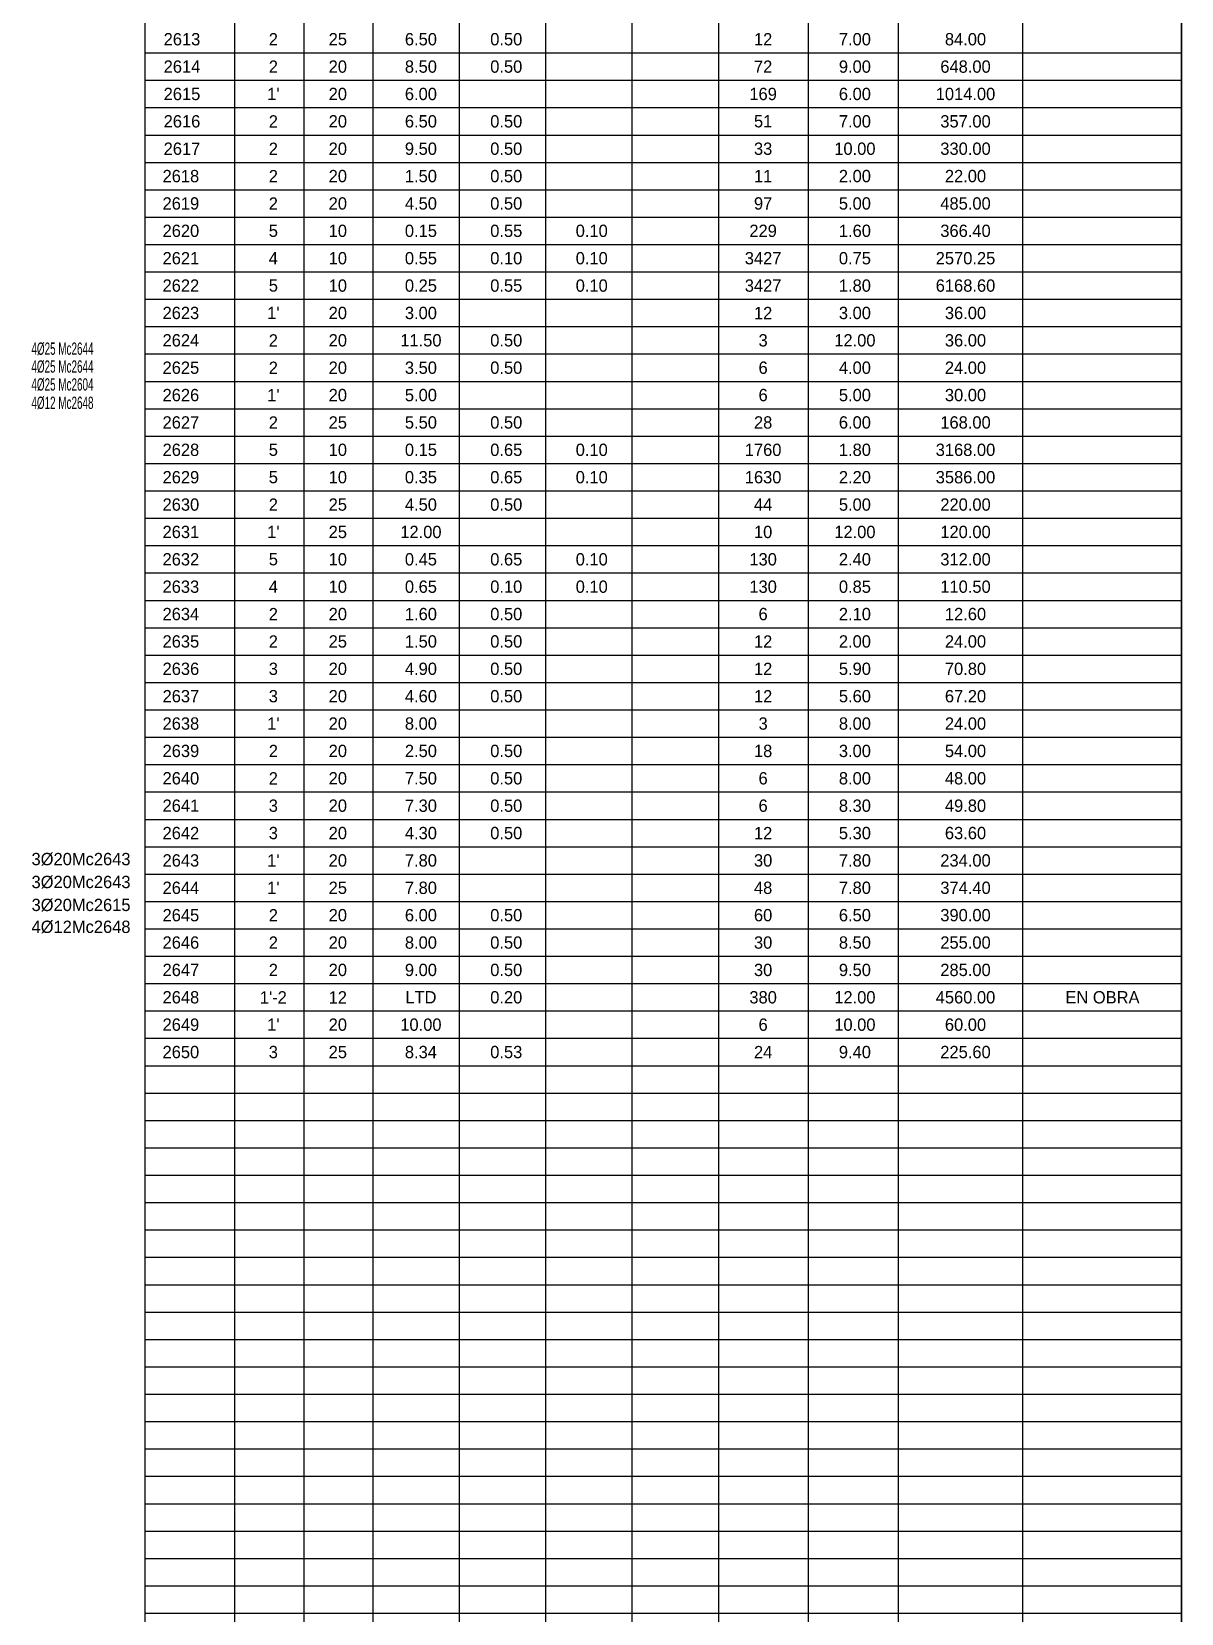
# Model space of a CAD drawing. Extents: x -2 to 140, y 23 to 108.
# Drawn here: x 123.02 to 139.82, y 67.47 to 90.58 of the extents above; entities that cross this region are included whole.
import ezdxf
from ezdxf.enums import TextEntityAlignment as Align

# ---------------------------------------------------------------- set-up
doc = ezdxf.new("R2010")
doc.units = 0
doc.header["$MEASUREMENT"] = 0
doc.layers.get('0').update_dxf_attribs({"linetype": 'CONTINUOUS'})
doc.layers.add('DUCTOS', color=7, linetype='CONTINUOUS')
doc.layers.add('PLANILL1', color=7, linetype='CONTINUOUS')

msp = doc.modelspace()

# ---------------------------------------------------------------- linework, layer by layer
at = {"color": 6}
for p, q in [((124.674, 99.812), (124.674, 39.545)), ((124.674, 99.812), (124.674, 48.041)), ((139.82, 99.813), (139.82, 23.269))]:
    msp.add_line(p, q, dxfattribs=at)
at = {"color": 7}
for p, q in [((124.674, 90.271), (139.82, 90.271)), ((124.674, 89.871), (139.82, 89.871)), ((124.674, 89.471), (139.82, 89.471)), ((124.674, 89.071), (139.82, 89.071)), ((124.674, 88.671), (139.82, 88.671)), ((124.674, 88.271), (139.82, 88.271)), ((124.674, 87.871), (139.82, 87.871)), ((124.674, 87.471), (139.82, 87.471)), ((124.674, 87.071), (139.82, 87.071)), ((124.674, 86.671), (139.82, 86.671)), ((124.674, 86.271), (139.82, 86.271)), ((124.674, 85.871), (139.82, 85.871)), ((124.674, 85.471), (139.82, 85.471)), ((124.674, 85.071), (139.82, 85.071)), ((124.674, 84.671), (139.82, 84.671)), ((124.674, 84.271), (139.82, 84.271)), ((124.674, 83.871), (139.82, 83.871)), ((124.674, 83.471), (139.82, 83.471)), ((124.674, 83.071), (139.82, 83.071)), ((124.674, 82.671), (139.82, 82.671)), ((124.674, 82.271), (139.82, 82.271)), ((124.674, 81.871), (139.82, 81.871)), ((124.674, 81.471), (139.82, 81.471)), ((124.674, 81.071), (139.82, 81.071)), ((124.674, 80.671), (139.82, 80.671)), ((124.674, 80.271), (139.82, 80.271)), ((124.674, 79.871), (139.82, 79.871)), ((124.674, 79.471), (139.82, 79.471)), ((124.674, 79.071), (139.82, 79.071)), ((124.674, 78.671), (139.82, 78.671)), ((124.674, 78.271), (139.82, 78.271)), ((124.674, 77.871), (139.82, 77.871)), ((124.674, 77.471), (139.82, 77.471)), ((124.674, 77.071), (139.82, 77.071)), ((124.674, 76.671), (139.82, 76.671)), ((124.674, 76.271), (139.82, 76.271)), ((124.674, 75.871), (139.82, 75.871)), ((124.674, 75.471), (139.82, 75.471)), ((124.674, 75.071), (139.82, 75.071)), ((124.674, 74.671), (139.82, 74.671)), ((124.674, 74.271), (139.82, 74.271)), ((124.674, 73.871), (139.82, 73.871)), ((124.674, 73.471), (139.82, 73.471)), ((124.674, 73.071), (139.82, 73.071)), ((124.674, 72.671), (139.82, 72.671)), ((124.674, 72.271), (139.82, 72.271)), ((124.674, 71.871), (139.82, 71.871)), ((124.674, 71.471), (139.82, 71.471)), ((124.674, 71.071), (139.82, 71.071)), ((124.674, 70.671), (139.82, 70.671)), ((124.674, 70.271), (139.82, 70.271)), ((124.674, 69.871), (139.82, 69.871)), ((124.674, 69.471), (139.82, 69.471)), ((124.674, 69.071), (139.82, 69.071)), ((124.674, 68.671), (139.82, 68.671)), ((124.674, 68.271), (139.82, 68.271)), ((124.674, 67.871), (139.82, 67.871)), ((124.674, 67.471), (139.82, 67.471))]:
    msp.add_line(p, q, dxfattribs=at)
at = {"layer": 'PLANILL1', "color": 6}
msp.add_line((139.82, 23.214), (139.82, 99.813), dxfattribs=at)
at = {"layer": 'PLANILL1', "color": 7}
for p, q in [((125.987, 97.288), (125.987, 48.041)), ((126.997, 97.288), (126.997, 48.041)), ((128.006, 97.288), (128.006, 48.041)), ((133.055, 97.288), (133.055, 48.041)), ((134.367, 97.288), (134.367, 48.041)), ((137.498, 97.288), (137.498, 48.041)), ((129.269, 96.783), (129.269, 48.041)), ((130.531, 96.783), (130.531, 48.041)), ((131.793, 96.783), (131.793, 48.041)), ((135.68, 96.783), (135.68, 48.041))]:
    msp.add_line(p, q, dxfattribs=at)

# ---------------------------------------------------------------- texts
at = {"width": 0.6}
for s, p in [('4%%c25 Mc2644', (123.018, 85.859)), ('4%%c25 Mc2644', (123.018, 85.598)), ('4%%c25 Mc2604', (123.018, 85.336)), ('4%%c12 Mc2648', (123.018, 85.068))]:
    msp.add_text(s, height=0.18, dxfattribs=at).set_placement(p)
for s, p in [('3%%C20Mc2643', (123.743, 78.491)), ('3%%C20Mc2643', (123.743, 78.156)), ('3%%C20Mc2615', (123.743, 77.821)), ('4%%C12Mc2648', (123.743, 77.501))]:
    msp.add_text(s, height=0.1801).set_placement(p, align=Align.MIDDLE)
at = {"layer": 'DUCTOS', "color": 2, "linetype": 'CONTINUOUS'}
for s, p in [('2613', (125.218, 90.471)), ('2', (126.553, 90.471)), ('25', (127.495, 90.471)), ('6.50', (128.709, 90.471)), ('0.50', (129.956, 90.471)), ('12', (133.709, 90.471)), ('7.00', (135.05, 90.471)), ('84.00', (136.666, 90.471)), ('2614', (125.218, 90.071)), ('2', (126.553, 90.071)), ('20', (127.495, 90.071)), ('8.50', (128.709, 90.071)), ('0.50', (129.956, 90.071)), ('72', (133.709, 90.071)), ('9.00', (135.05, 90.071)), ('648.00', (136.666, 90.071)), ('2615', (125.218, 89.671)), ("1'", (126.553, 89.671)), ('20', (127.495, 89.671)), ('6.00', (128.709, 89.671)), ('169', (133.709, 89.671)), ('6.00', (135.05, 89.671)), ('1014.00', (136.666, 89.671)), ('2616', (125.218, 89.271)), ('2', (126.553, 89.271)), ('20', (127.495, 89.271)), ('6.50', (128.709, 89.271)), ('0.50', (129.956, 89.271)), ('51', (133.709, 89.271)), ('7.00', (135.05, 89.271)), ('357.00', (136.666, 89.271)), ('2617', (125.218, 88.871)), ('2', (126.553, 88.871)), ('20', (127.495, 88.871)), ('9.50', (128.709, 88.871)), ('0.50', (129.956, 88.871)), ('33', (133.709, 88.871)), ('10.00', (135.05, 88.871)), ('330.00', (136.666, 88.871)), ('2618', (125.202, 88.471)), ('2', (126.553, 88.471)), ('20', (127.495, 88.471)), ('1.50', (128.709, 88.471)), ('0.50', (129.956, 88.471)), ('11', (133.709, 88.471)), ('2.00', (135.05, 88.471)), ('22.00', (136.666, 88.471)), ('2619', (125.202, 88.071)), ('2', (126.553, 88.071)), ('20', (127.495, 88.071)), ('4.50', (128.709, 88.071)), ('0.50', (129.956, 88.071)), ('97', (133.709, 88.071)), ('5.00', (135.05, 88.071)), ('485.00', (136.666, 88.071)), ('2620', (125.202, 87.671)), ('5', (126.553, 87.671)), ('10', (127.495, 87.671)), ('0.15', (128.709, 87.671)), ('0.55', (129.956, 87.671)), ('0.10', (131.205, 87.671)), ('229', (133.709, 87.671)), ('1.60', (135.05, 87.671)), ('366.40', (136.666, 87.671)), ('2621', (125.202, 87.271)), ('4', (126.553, 87.271)), ('10', (127.495, 87.271)), ('0.55', (128.709, 87.271)), ('0.10', (129.956, 87.271)), ('0.10', (131.205, 87.271)), ('3427', (133.709, 87.271)), ('0.75', (135.05, 87.271)), ('2570.25', (136.666, 87.271)), ('2622', (125.202, 86.871)), ('5', (126.553, 86.871)), ('10', (127.495, 86.871)), ('0.25', (128.709, 86.871)), ('0.55', (129.956, 86.871)), ('0.10', (131.205, 86.871)), ('3427', (133.709, 86.871)), ('1.80', (135.05, 86.871)), ('6168.60', (136.666, 86.871)), ('2623', (125.202, 86.471)), ("1'", (126.553, 86.471)), ('20', (127.495, 86.471)), ('3.00', (128.709, 86.471)), ('12', (133.709, 86.471)), ('3.00', (135.05, 86.471)), ('36.00', (136.666, 86.471)), ('2624', (125.202, 86.071)), ('2', (126.553, 86.071)), ('20', (127.495, 86.071)), ('11.50', (128.709, 86.071)), ('0.50', (129.956, 86.071)), ('3', (133.709, 86.071)), ('12.00', (135.05, 86.071)), ('36.00', (136.666, 86.071)), ('2625', (125.202, 85.671)), ('2', (126.553, 85.671)), ('20', (127.495, 85.671)), ('3.50', (128.709, 85.671)), ('0.50', (129.956, 85.671)), ('6', (133.709, 85.671)), ('4.00', (135.05, 85.671)), ('24.00', (136.666, 85.671)), ('2626', (125.202, 85.271)), ("1'", (126.553, 85.271)), ('20', (127.495, 85.271)), ('5.00', (128.709, 85.271)), ('6', (133.709, 85.271)), ('5.00', (135.05, 85.271)), ('30.00', (136.666, 85.271)), ('2627', (125.202, 84.871)), ('2', (126.553, 84.871)), ('25', (127.495, 84.871)), ('5.50', (128.709, 84.871)), ('0.50', (129.956, 84.871)), ('28', (133.709, 84.871)), ('6.00', (135.05, 84.871)), ('168.00', (136.666, 84.871)), ('2628', (125.202, 84.471)), ('5', (126.553, 84.471)), ('10', (127.495, 84.471)), ('0.15', (128.709, 84.471)), ('0.65', (129.956, 84.471)), ('0.10', (131.205, 84.471)), ('1760', (133.709, 84.471)), ('1.80', (135.05, 84.471)), ('3168.00', (136.666, 84.471)), ('2629', (125.202, 84.071)), ('5', (126.553, 84.071)), ('10', (127.495, 84.071)), ('0.35', (128.709, 84.071)), ('0.65', (129.956, 84.071)), ('0.10', (131.205, 84.071)), ('1630', (133.709, 84.071)), ('2.20', (135.05, 84.071)), ('3586.00', (136.666, 84.071)), ('2630', (125.202, 83.671)), ('2', (126.553, 83.671)), ('25', (127.495, 83.671)), ('4.50', (128.709, 83.671)), ('0.50', (129.956, 83.671)), ('44', (133.709, 83.671)), ('5.00', (135.05, 83.671)), ('220.00', (136.666, 83.671)), ('2631', (125.202, 83.271)), ("1'", (126.553, 83.271)), ('25', (127.495, 83.271)), ('12.00', (128.709, 83.271)), ('10', (133.709, 83.271)), ('12.00', (135.05, 83.271)), ('120.00', (136.666, 83.271)), ('2632', (125.202, 82.871)), ('5', (126.553, 82.871)), ('10', (127.495, 82.871)), ('0.45', (128.709, 82.871)), ('0.65', (129.956, 82.871)), ('0.10', (131.205, 82.871)), ('130', (133.709, 82.871)), ('2.40', (135.05, 82.871)), ('312.00', (136.666, 82.871)), ('2633', (125.202, 82.471)), ('4', (126.553, 82.471)), ('10', (127.495, 82.471)), ('0.65', (128.709, 82.471)), ('0.10', (129.956, 82.471)), ('0.10', (131.205, 82.471)), ('130', (133.709, 82.471)), ('0.85', (135.05, 82.471)), ('110.50', (136.666, 82.471)), ('2634', (125.202, 82.071)), ('2', (126.553, 82.071)), ('20', (127.495, 82.071)), ('1.60', (128.709, 82.071)), ('0.50', (129.956, 82.071)), ('6', (133.709, 82.071)), ('2.10', (135.05, 82.071)), ('12.60', (136.666, 82.071)), ('2635', (125.202, 81.671)), ('2', (126.553, 81.671)), ('25', (127.495, 81.671)), ('1.50', (128.709, 81.671)), ('0.50', (129.956, 81.671)), ('12', (133.709, 81.671)), ('2.00', (135.05, 81.671)), ('24.00', (136.666, 81.671)), ('2636', (125.202, 81.271)), ('3', (126.553, 81.271)), ('20', (127.495, 81.271)), ('4.90', (128.709, 81.271)), ('0.50', (129.956, 81.271)), ('12', (133.709, 81.271)), ('5.90', (135.05, 81.271)), ('70.80', (136.666, 81.271)), ('2637', (125.202, 80.871)), ('3', (126.553, 80.871)), ('20', (127.495, 80.871)), ('4.60', (128.709, 80.871)), ('0.50', (129.956, 80.871)), ('12', (133.709, 80.871)), ('5.60', (135.05, 80.871)), ('67.20', (136.666, 80.871)), ('2638', (125.202, 80.471)), ("1'", (126.553, 80.471)), ('20', (127.495, 80.471)), ('8.00', (128.709, 80.471)), ('3', (133.709, 80.471)), ('8.00', (135.05, 80.471)), ('24.00', (136.666, 80.471)), ('2639', (125.202, 80.071)), ('2', (126.553, 80.071)), ('20', (127.495, 80.071)), ('2.50', (128.709, 80.071)), ('0.50', (129.956, 80.071)), ('18', (133.709, 80.071)), ('3.00', (135.05, 80.071)), ('54.00', (136.666, 80.071)), ('2640', (125.202, 79.671)), ('2', (126.553, 79.671)), ('20', (127.495, 79.671)), ('7.50', (128.709, 79.671)), ('0.50', (129.956, 79.671)), ('6', (133.709, 79.671)), ('8.00', (135.05, 79.671)), ('48.00', (136.666, 79.671)), ('2641', (125.202, 79.271)), ('3', (126.553, 79.271)), ('20', (127.495, 79.271)), ('7.30', (128.709, 79.271)), ('0.50', (129.956, 79.271)), ('6', (133.709, 79.271)), ('8.30', (135.05, 79.271)), ('49.80', (136.666, 79.271)), ('2642', (125.202, 78.871)), ('3', (126.553, 78.871)), ('20', (127.495, 78.871)), ('4.30', (128.709, 78.871)), ('0.50', (129.956, 78.871)), ('12', (133.709, 78.871)), ('5.30', (135.05, 78.871)), ('63.60', (136.666, 78.871)), ('2643', (125.202, 78.471)), ("1'", (126.553, 78.471)), ('20', (127.495, 78.471)), ('7.80', (128.709, 78.471)), ('30', (133.709, 78.471)), ('7.80', (135.05, 78.471)), ('234.00', (136.666, 78.471)), ('2644', (125.202, 78.071)), ("1'", (126.553, 78.071)), ('25', (127.495, 78.071)), ('7.80', (128.709, 78.071)), ('48', (133.709, 78.071)), ('7.80', (135.05, 78.071)), ('374.40', (136.666, 78.071)), ('2645', (125.202, 77.671)), ('2', (126.553, 77.671)), ('20', (127.495, 77.671)), ('6.00', (128.709, 77.671)), ('0.50', (129.956, 77.671)), ('60', (133.709, 77.671)), ('6.50', (135.05, 77.671)), ('390.00', (136.666, 77.671)), ('2646', (125.202, 77.271)), ('2', (126.553, 77.271)), ('20', (127.495, 77.271)), ('8.00', (128.709, 77.271)), ('0.50', (129.956, 77.271)), ('30', (133.709, 77.271)), ('8.50', (135.05, 77.271)), ('255.00', (136.666, 77.271)), ('2647', (125.202, 76.871)), ('2', (126.553, 76.871)), ('20', (127.495, 76.871)), ('9.00', (128.709, 76.871)), ('0.50', (129.956, 76.871)), ('30', (133.709, 76.871)), ('9.50', (135.05, 76.871)), ('285.00', (136.666, 76.871)), ('2648', (125.202, 76.471)), ("1'-2", (126.553, 76.471)), ('12', (127.495, 76.471)), ('LTD', (128.709, 76.471)), ('0.20', (129.956, 76.471)), ('380', (133.709, 76.471)), ('12.00', (135.05, 76.471)), ('4560.00', (136.666, 76.471)), ('EN OBRA', (138.667, 76.471)), ('2649', (125.202, 76.071)), ("1'", (126.553, 76.071)), ('20', (127.495, 76.071)), ('10.00', (128.709, 76.071)), ('6', (133.709, 76.071)), ('10.00', (135.05, 76.071)), ('60.00', (136.666, 76.071)), ('2650', (125.202, 75.671)), ('3', (126.553, 75.671)), ('25', (127.495, 75.671)), ('8.34', (128.709, 75.671)), ('0.53', (129.956, 75.671)), ('24', (133.709, 75.671)), ('9.40', (135.05, 75.671)), ('225.60', (136.666, 75.671))]:
    msp.add_text(s, height=0.18, dxfattribs=at).set_placement(p, align=Align.MIDDLE)

doc.saveas('drawing.dxf')
